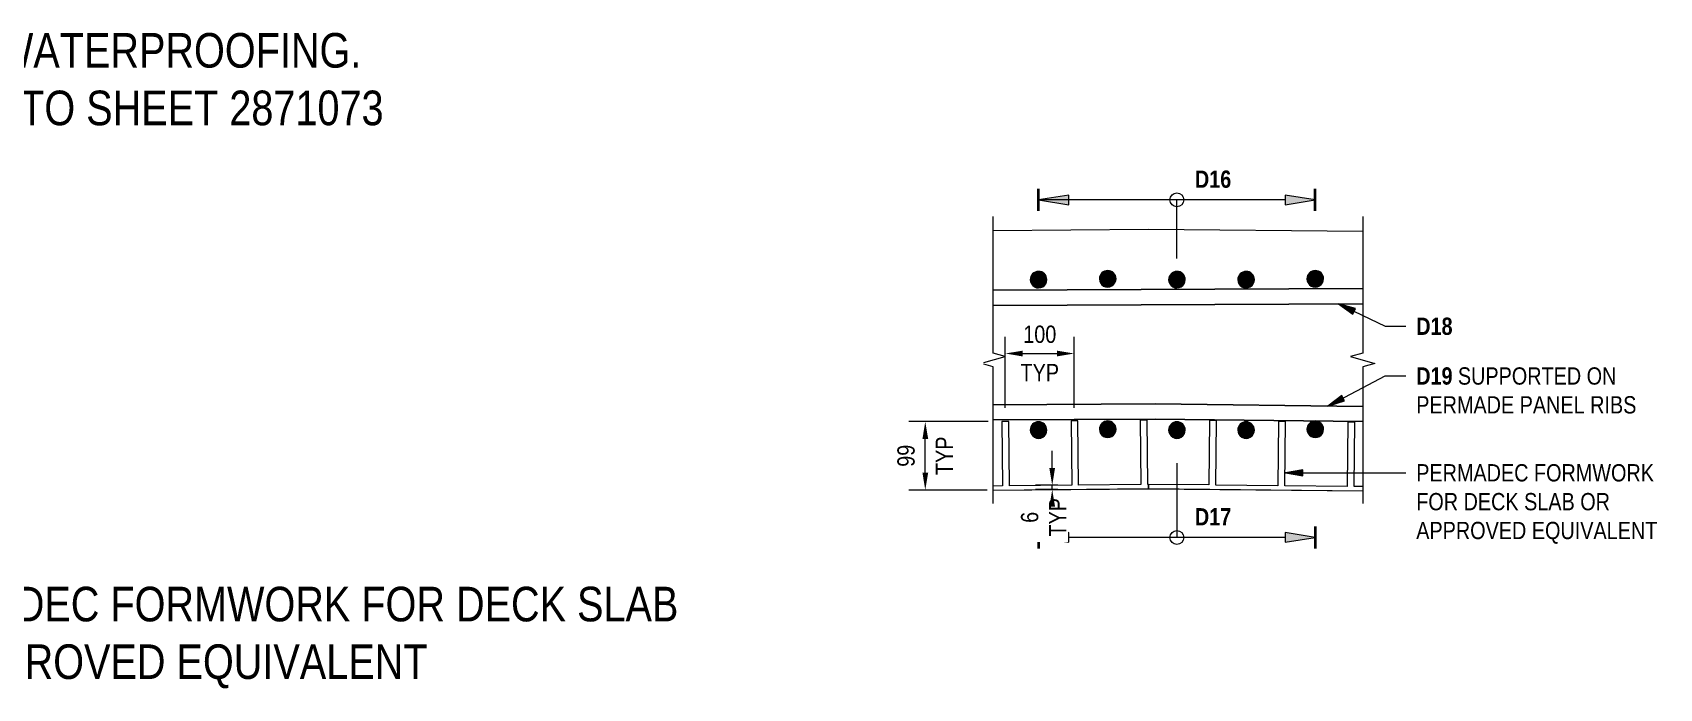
# Model space of a CAD drawing. Header units: metres. Extents: x 577 to 630, y 3 to 1710.
# Drawn here: x 627.345 to 629.697, y 18.793 to 19.742 of the extents above; entities that cross this region are included whole.
import ezdxf

# ---------------------------------------------------------------- set-up
doc = ezdxf.new("R2010")
doc.units = ezdxf.units.M
doc.layers.get('Defpoints').update_dxf_attribs({"color": 41})
for name, color, linetype, lineweight in [('D-BDGE', 7, 'Continuous', 13), ('D-BDGE-FLOOR', 7, 'Continuous', 50), ('D-BDGE-FRAMING', 7, 'Continuous', 50), ('D-BDGE-LINE', 7, 'Continuous', 9), ('D-ENHA-TEXT', 7, 'Continuous', 9), ('D-ENHA-TEXT-DIMS', 7, 'Continuous', 9)]:
    doc.layers.add(name, color=color, linetype=linetype, lineweight=lineweight)
doc.styles.add('Arial Narrow_2', font='ARIALN.TTF', dxfattribs={"height": 0.05})
doc.styles.add('Arial Narrow_6', font='ARIALN.TTF', dxfattribs={"height": 0.025})
doc.styles.add('Arial Narrow_B_2', font='ARIALNB.TTF', dxfattribs={"height": 0.025})
doc.dimstyles.new('Dimension_Standard_O__mm__4', dxfattribs={"dimscale": 0.3048, "dimtxt": 0.025586, "dimasz": 0.082021, "dimexe": 0.07874, "dimexo": 0.049213, "dimgap": 0.049213, "dimtad": 1, "dimdec": 0, "dimlfac": 1000, "dimzin": 0, "dimdsep": 46, "dimtxsty": 'Arial Narrow_6', "dimsah": 1, "dimcen": 0.09, "dimaunit": 1, "dimadec": 4, "dimazin": 0, "dimtfac": 1, "dimtdec": 4, "dimtix": 1, "dimtmove": 0, "dimatfit": 3, "dimfxl": 1, "dimtvp": 1, "dimtfill": 1, "dimtolj": 1, "dimtzin": 0, "dimlwd": 18, "dimlwe": 18, "dimarcsym": 2})
doc.dimstyles.new('Dimension_Standard_O__mm__5', dxfattribs={"dimscale": 0.3048, "dimtxt": 0.025586, "dimasz": 0.082021, "dimexe": 0.07874, "dimexo": 0.049213, "dimgap": 0.049213, "dimtad": 1, "dimdec": 0, "dimlfac": 1000, "dimzin": 0, "dimdsep": 46, "dimtxsty": 'Arial Narrow_6', "dimsah": 1, "dimcen": 0.09, "dimaunit": 1, "dimadec": 4, "dimazin": 0, "dimtfac": 1, "dimtdec": 4, "dimtix": 1, "dimtmove": 2, "dimatfit": 3, "dimfxl": 1, "dimtvp": 1, "dimtfill": 1, "dimtolj": 1, "dimtzin": 0, "dimlwd": 18, "dimlwe": 18, "dimarcsym": 2})

# ---------------------------------------------------------------- blocks, each defined once
blk = doc.blocks.new('CS_DET_Reinf_Bar Section_Solid - Reo Dot 24-6224135-Detail 1')
at = {"layer": 'D-BDGE-LINE'}
blk.add_hatch(color=256, dxfattribs=at).paths.add_polyline_path([(-1666.1973, 19.1547), (-1666.1942, 19.1551), (-1666.1913, 19.1563), (-1666.1888, 19.1582), (-1666.1869, 19.1607), (-1666.1858, 19.1636), (-1666.1854, 19.1667), (-1666.1858, 19.1698), (-1666.187, 19.1727), (-1666.1889, 19.1752), (-1666.1914, 19.1771), (-1666.1943, 19.1783), (-1666.1974, 19.1787), (-1666.2005, 19.1783), (-1666.2034, 19.1771), (-1666.2059, 19.1751), (-1666.2078, 19.1726), (-1666.209, 19.1697), (-1666.2094, 19.1666), (-1666.2089, 19.1635), (-1666.2077, 19.1606), (-1666.2058, 19.1582), (-1666.2033, 19.1563), (-1666.2004, 19.1551)])
for start, end in [(0.2183, 180.2183), (180.2183, 0.2183)]:
    blk.add_arc((-1666.1974, 19.1667), 0.012, start, end, dxfattribs=at)
blk = doc.blocks.new('SC_DET_BREAK LINE - Std Break-7492229-Detail 1')
at = {"layer": 'D-BDGE-LINE', "lineweight": 13}
for p, q in [((-1665.7289, 19.4755), (-1665.7289, 19.278)), ((-1665.7289, 19.278), (-1665.7464, 19.273)), ((-1665.7464, 19.273), (-1665.7114, 19.263)), ((-1665.7114, 19.263), (-1665.7289, 19.258)), ((-1665.7289, 19.258), (-1665.7289, 19.0605))]:
    blk.add_line(p, q, dxfattribs=at)
blk = doc.blocks.new('SC_DET_BREAK LINE - Std Break-7492239-Detail 1')
at = {"layer": 'D-BDGE-LINE', "lineweight": 13}
for p, q in [((-1666.2632, 19.278), (-1666.2632, 19.4755)), ((-1666.2763, 19.2643), (-1666.2457, 19.273)), ((-1666.2632, 19.258), (-1666.2763, 19.2618)), ((-1666.2457, 19.273), (-1666.2632, 19.278)), ((-1666.2632, 19.0605), (-1666.2632, 19.258))]:
    blk.add_line(p, q, dxfattribs=at)
blk = doc.blocks.new('CS_Reinforcement Extents Dim - CS_Reinforcement Extents Dim-7492794-Detail 1')
at = {"layer": 'D-BDGE-LINE'}
for points in [[(-1666.1536, 19.4926), (-1666.1536, 19.5066), (-1666.1974, 19.4996)], [(-1665.8411, 19.4926), (-1665.7974, 19.4996), (-1665.8411, 19.5066)]]:
    blk.add_hatch(color=256, dxfattribs=at).paths.add_polyline_path(points)
at = {"layer": 'D-BDGE-LINE', "lineweight": 40}
for p, q in [((-1666.1974, 19.4836), (-1666.1974, 19.5156)), ((-1665.7974, 19.4836), (-1665.7974, 19.5156))]:
    blk.add_line(p, q, dxfattribs=at)
at = {"layer": 'D-BDGE-LINE', "lineweight": 18}
for p, q in [((-1666.1536, 19.5066), (-1666.1974, 19.4996)), ((-1666.1974, 19.4996), (-1666.1536, 19.4926)), ((-1665.8411, 19.4996), (-1666.1974, 19.4996)), ((-1666.1536, 19.4926), (-1666.1536, 19.5066)), ((-1665.8411, 19.5066), (-1665.8411, 19.4926)), ((-1665.7974, 19.4996), (-1665.8411, 19.5066)), ((-1665.8411, 19.4926), (-1665.7974, 19.4996))]:
    blk.add_line(p, q, dxfattribs=at)
blk = doc.blocks.new('CS_Reinforcement Extents Dim - CS_Reinforcement Extents Dim-7493049-Detail 1')
at = {"layer": 'D-BDGE-LINE'}
for points in [[(-1666.1536, 19.0044), (-1666.1536, 19.0184), (-1666.1974, 19.0114)], [(-1665.8411, 19.0044), (-1665.7974, 19.0114), (-1665.8411, 19.0184)]]:
    blk.add_hatch(color=256, dxfattribs=at).paths.add_polyline_path(points)
at = {"layer": 'D-BDGE-LINE', "lineweight": 40}
for p, q in [((-1666.1974, 19.0274), (-1666.1974, 18.9954)), ((-1665.7974, 19.0274), (-1665.7974, 18.9954))]:
    blk.add_line(p, q, dxfattribs=at)
at = {"layer": 'D-BDGE-LINE', "lineweight": 18}
for p, q in [((-1666.1536, 19.0184), (-1666.1974, 19.0114)), ((-1666.1974, 19.0114), (-1666.1536, 19.0044)), ((-1665.8411, 19.0114), (-1666.1974, 19.0114)), ((-1666.1536, 19.0044), (-1666.1536, 19.0184)), ((-1665.7974, 19.0114), (-1665.8411, 19.0184)), ((-1665.8411, 19.0184), (-1665.8411, 19.0044)), ((-1665.8411, 19.0044), (-1665.7974, 19.0114))]:
    blk.add_line(p, q, dxfattribs=at)
blk = doc.blocks.new('DIMBLOCK14-Detail 1')
at = {"layer": 'D-ENHA-TEXT-DIMS', "color": 0, "lineweight": 18, "transparency": 16777216}
for p, q in [((628.7264, 19.1789), (628.6117, 19.1789)), ((628.6357, 19.105), (628.6357, 19.1539)), ((628.725, 19.08), (628.6117, 19.08))]:
    blk.add_line(p, q, dxfattribs=at)
at = {"layer": 'D-ENHA-TEXT-DIMS', "color": 0, "transparency": 16777216}
for points in [[(628.6316, 19.1539), (628.6399, 19.1539), (628.6357, 19.1789)], [(628.6316, 19.105), (628.6399, 19.105), (628.6357, 19.08)]]:
    blk.add_solid(points, dxfattribs=at)
at = {"layer": 'Defpoints', "color": 0, "transparency": 16777216}
for p in [(628.6357, 19.1789), (628.7414, 19.1789), (628.74, 19.08)]:
    blk.add_point(p, dxfattribs=at)
at = {"layer": 'D-ENHA-TEXT-DIMS', "color": 0, "lineweight": 18, "transparency": 16777216, "char_height": 0.025, "width": 0.066767, "attachment_point": 5, "rotation": 90, "style": 'Arial Narrow_6', "bg_fill": 3, "box_fill_scale": 1.1, "bg_fill_color": 256, "bg_fill_true_color": 13158600, "bg_fill_transparency": 0}
for s, insert in [('\\A1;99', (628.608, 19.1295)), ('\\A1;TYP', (628.6632, 19.1295))]:
    blk.add_mtext(s, dxfattribs=dict(at, insert=insert))
blk = doc.blocks.new('DIMBLOCK15-Detail 1')
at = {"layer": 'D-ENHA-TEXT-DIMS', "color": 0, "lineweight": 18, "transparency": 16777216}
for p, q in [((628.7514, 19.1989), (628.7514, 19.3014)), ((628.851, 19.1989), (628.851, 19.3014)), ((628.7764, 19.2774), (628.826, 19.2774))]:
    blk.add_line(p, q, dxfattribs=at)
at = {"layer": 'D-ENHA-TEXT-DIMS', "color": 0, "transparency": 16777216}
for points in [[(628.7764, 19.2815), (628.7764, 19.2732), (628.7514, 19.2774)], [(628.826, 19.2815), (628.826, 19.2732), (628.851, 19.2774)]]:
    blk.add_solid(points, dxfattribs=at)
at = {"layer": 'Defpoints', "color": 0, "transparency": 16777216}
for p in [(628.851, 19.2774), (628.7514, 19.1839), (628.851, 19.1839)]:
    blk.add_point(p, dxfattribs=at)
at = {"layer": 'D-ENHA-TEXT-DIMS', "color": 0, "lineweight": 18, "transparency": 16777216, "char_height": 0.025, "width": 0.066767, "attachment_point": 5, "style": 'Arial Narrow_6', "bg_fill": 3, "box_fill_scale": 1.1, "bg_fill_color": 256, "bg_fill_true_color": 13158600, "bg_fill_transparency": 0}
for s, insert in [('\\A1;100', (628.8012, 19.3051)), ('\\A1;TYP', (628.8012, 19.2499))]:
    blk.add_mtext(s, dxfattribs=dict(at, insert=insert))
blk = doc.blocks.new('DIMBLOCK16-Detail 1')
at = {"layer": 'D-ENHA-TEXT-DIMS', "color": 0, "lineweight": 18, "transparency": 16777216}
for p, q in [((628.8192, 19.1119), (628.8192, 19.1369)), ((628.8273, 19.0869), (628.7952, 19.0869)), ((628.8273, 19.0807), (628.7952, 19.0807)), ((628.8192, 19.0557), (628.8192, 19.0307))]:
    blk.add_line(p, q, dxfattribs=at)
at = {"layer": 'D-ENHA-TEXT-DIMS', "color": 0, "lineweight": 18, "transparency": 16777216, "insert": (628.8068, 19.0405), "char_height": 0.025, "width": 0.066767, "attachment_point": 5, "rotation": 90, "line_spacing_factor": 0.974696, "style": 'Arial Narrow_6', "bg_fill": 3, "box_fill_scale": 1.1, "bg_fill_color": 256, "bg_fill_true_color": 13158600, "bg_fill_transparency": 0}
blk.add_mtext('\\A1;6\\PTYP', dxfattribs=at)
at = {"layer": 'D-ENHA-TEXT-DIMS', "color": 0, "lineweight": 18, "transparency": 16777216}
blk.add_line((628.8192, 19.0807), (628.8192, 19.0869), dxfattribs=at)
at = {"layer": 'D-ENHA-TEXT-DIMS', "color": 0, "transparency": 16777216}
for points in [[(628.815, 19.1119), (628.8233, 19.1119), (628.8192, 19.0869)], [(628.815, 19.0557), (628.8233, 19.0557), (628.8192, 19.0807)]]:
    blk.add_solid(points, dxfattribs=at)
at = {"layer": 'Defpoints', "color": 0, "transparency": 16777216}
for p in [(628.8192, 19.0869), (628.8423, 19.0869), (628.8423, 19.0807)]:
    blk.add_point(p, dxfattribs=at)

msp = doc.modelspace()

# ---------------------------------------------------------------- hatches: boundary and pattern name
at = {"layer": 'D-ENHA-TEXT'}
for points in [[(629.2329, 19.3492), (629.2535, 19.3344), (629.2573, 19.3424)], [(629.2175, 19.2014), (629.2417, 19.2091), (629.2376, 19.2169)], [(629.1563, 19.1049), (629.1813, 19.1005), (629.1813, 19.1093)]]:
    msp.add_hatch(color=256, dxfattribs=at).paths.add_polyline_path(points)

# ---------------------------------------------------------------- linework, layer by layer
at = {"layer": 'D-BDGE', "lineweight": 18}
for p, q in [((628.9994, 19.4146), (628.9994, 19.4996)), ((628.9994, 19.1189), (628.9994, 19.0114))]:
    msp.add_line(p, q, dxfattribs=at)
at = {"layer": 'D-BDGE', "lineweight": 25}
for p, q in [((628.7336, 19.3689), (629.2679, 19.3714)), ((628.7337, 19.3469), (629.268, 19.3494)), ((628.7335, 19.2034), (628.968, 19.2045)), ((628.968, 19.2045), (629.2682, 19.201)), ((628.7336, 19.1814), (628.9679, 19.1825)), ((628.9679, 19.1825), (629.2679, 19.179))]:
    msp.add_line(p, q, dxfattribs=at)
at = {"layer": 'D-BDGE', "lineweight": 18}
for centre in [(628.9994, 19.4996), (628.9994, 19.0114)]:
    msp.add_circle(centre, 0.01, dxfattribs=at)
at = {"layer": 'D-BDGE-FLOOR', "lineweight": 13}
for p, q in [((628.9585, 19.4568), (628.7336, 19.4546)), ((629.2679, 19.4537), (628.9585, 19.4568)), ((628.9585, 19.4568), (628.9585, 19.4568)), ((628.7336, 19.0796), (628.9585, 19.0818)), ((628.9585, 19.0818), (629.2679, 19.0787))]:
    msp.add_line(p, q, dxfattribs=at)
at = {"layer": 'D-BDGE-FRAMING', "lineweight": 13}
for p, q in [((628.7564, 19.179), (628.7464, 19.1789)), ((628.7464, 19.1789), (628.7473, 19.0859)), ((628.7573, 19.086), (628.7564, 19.179)), ((628.8564, 19.18), (628.8464, 19.1799)), ((628.8464, 19.1799), (628.8473, 19.0869)), ((628.8573, 19.087), (628.8564, 19.18)), ((628.9564, 19.181), (628.9464, 19.1809)), ((628.9464, 19.1809), (628.9473, 19.0879)), ((628.9573, 19.088), (628.9564, 19.181)), ((629.0464, 19.1803), (629.0455, 19.0873)), ((629.0564, 19.1802), (629.0464, 19.1803)), ((629.0555, 19.0872), (629.0564, 19.1802)), ((629.1464, 19.1793), (629.1455, 19.0863)), ((629.1564, 19.1792), (629.1464, 19.1793)), ((629.1555, 19.0862), (629.1564, 19.1792)), ((629.2464, 19.1783), (629.2455, 19.0853)), ((629.2564, 19.1782), (629.2464, 19.1783)), ((629.2555, 19.0852), (629.2564, 19.1782)), ((628.7473, 19.0859), (628.7336, 19.0857)), ((628.7336, 19.0797), (628.9585, 19.082)), ((628.8473, 19.0869), (628.7573, 19.086)), ((628.9473, 19.0879), (628.8573, 19.087)), ((628.9585, 19.088), (628.9573, 19.088)), ((629.0455, 19.0873), (628.9584, 19.0881)), ((628.9584, 19.0881), (628.9584, 19.0821)), ((628.9584, 19.0821), (629.2679, 19.079)), ((628.9585, 19.082), (628.9585, 19.088)), ((629.1455, 19.0863), (629.0555, 19.0872)), ((629.2455, 19.0853), (629.1555, 19.0862)), ((629.2679, 19.085), (629.2555, 19.0852))]:
    msp.add_line(p, q, dxfattribs=at)
at = {"layer": 'D-ENHA-TEXT'}
for p, q in [((629.2329, 19.3492), (629.2535, 19.3344)), ((629.2573, 19.3424), (629.2329, 19.3492)), ((629.2329, 19.3492), (629.3005, 19.3168)), ((629.2535, 19.3344), (629.2573, 19.3424)), ((629.3005, 19.3168), (629.3303, 19.3168)), ((629.2175, 19.2014), (629.3005, 19.2449)), ((629.3005, 19.2449), (629.3303, 19.2449)), ((629.2376, 19.2169), (629.2175, 19.2014)), ((629.2417, 19.2091), (629.2376, 19.2169)), ((629.2175, 19.2014), (629.2417, 19.2091)), ((629.1813, 19.1093), (629.1563, 19.1049)), ((629.1563, 19.1049), (629.1813, 19.1005)), ((629.1563, 19.1049), (629.3303, 19.1049)), ((629.1813, 19.1005), (629.1813, 19.1093))]:
    msp.add_line(p, q, dxfattribs=at)

# ---------------------------------------------------------------- block references
at = {"layer": 'D-BDGE-LINE'}
for name, p in [('CS_Reinforcement Extents Dim - CS_Reinforcement Extents Dim-7492794-Detail 1', (2294.9968, 0)), ('SC_DET_BREAK LINE - Std Break-7492239-Detail 1', (2294.9968, 0)), ('SC_DET_BREAK LINE - Std Break-7492229-Detail 1', (2294.9968, 0)), ('CS_DET_Reinf_Bar Section_Solid - Reo Dot 24-6224135-Detail 1', (2294.9968, 0.2175)), ('CS_DET_Reinf_Bar Section_Solid - Reo Dot 24-6224135-Detail 1', (2295.0968, 0.2187)), ('CS_DET_Reinf_Bar Section_Solid - Reo Dot 24-6224135-Detail 1', (2295.1968, 0.2175)), ('CS_DET_Reinf_Bar Section_Solid - Reo Dot 24-6224135-Detail 1', (2295.2968, 0.2175)), ('CS_DET_Reinf_Bar Section_Solid - Reo Dot 24-6224135-Detail 1', (2295.3968, 0.2187)), ('CS_DET_Reinf_Bar Section_Solid - Reo Dot 24-6224135-Detail 1', (2294.9968, 0)), ('CS_DET_Reinf_Bar Section_Solid - Reo Dot 24-6224135-Detail 1', (2295.0968, 0.0012)), ('CS_DET_Reinf_Bar Section_Solid - Reo Dot 24-6224135-Detail 1', (2295.1968, 0)), ('CS_DET_Reinf_Bar Section_Solid - Reo Dot 24-6224135-Detail 1', (2295.2968, 0)), ('CS_DET_Reinf_Bar Section_Solid - Reo Dot 24-6224135-Detail 1', (2295.3968, 0.0012)), ('CS_Reinforcement Extents Dim - CS_Reinforcement Extents Dim-7493049-Detail 1', (2294.9968, 0))]:
    msp.add_blockref(name, p, dxfattribs=at)

# ---------------------------------------------------------------- texts
at = {"layer": 'D-ENHA-TEXT', "attachment_point": 1, "bg_fill": 3, "box_fill_scale": 1, "bg_fill_color": 256, "bg_fill_true_color": 13158600, "bg_fill_transparency": 0}
for s, insert, char_height, style in [('DECK WATERPROOFING.', (627.1175, 19.7408), 0.05, 'Arial Narrow_2'), ('REFER TO SHEET 2871073', (627.1175, 19.6575), 0.05, 'Arial Narrow_2'), ('D18', (629.3453, 19.3293), 0.025, 'Arial Narrow_B_2'), ('D19 ', (629.3453, 19.2574), 0.025, 'Arial Narrow_B_2'), ('PERMADE PANEL RIBS', (629.3453, 19.2157), 0.025, 'Arial Narrow_6'), ('PERMADEC FORMWORK ', (629.3453, 19.1174), 0.025, 'Arial Narrow_6'), ('FOR DECK SLAB OR ', (629.3453, 19.0757), 0.025, 'Arial Narrow_6'), ('APPROVED EQUIVALENT', (629.3453, 19.034), 0.025, 'Arial Narrow_6'), ('PERMADEC FORMWORK FOR DECK SLAB', (627.1175, 18.9401), 0.05, 'Arial Narrow_2'), ('OR APPROVED EQUIVALENT', (627.1175, 18.8568), 0.05, 'Arial Narrow_2')]:
    msp.add_mtext(s, dxfattribs=dict(at, insert=insert, char_height=char_height, style=style))

# ---------------------------------------------------------------- next in the draw order: texts
at = {"layer": 'D-ENHA-TEXT', "char_height": 0.025, "attachment_point": 1, "bg_fill": 3, "box_fill_scale": 1, "bg_fill_color": 256, "bg_fill_true_color": 13158600, "bg_fill_transparency": 0}
for s, insert, style in [('D16', (629.0254, 19.542), 'Arial Narrow_B_2'), ('SUPPORTED ON ', (629.4055, 19.2574), 'Arial Narrow_6'), ('D17', (629.0254, 19.0538), 'Arial Narrow_B_2')]:
    msp.add_mtext(s, dxfattribs=dict(at, insert=insert, style=style))

# ---------------------------------------------------------------- next in the draw order: dimensions: what is measured, and where the dimension line sits
at = {"layer": 'D-ENHA-TEXT-DIMS', "lineweight": 18}
dim = msp.add_linear_dim(base=(628.6357, 19.1789), p1=(628.74, 19.08), p2=(628.7414, 19.1789), angle=90, text='<>\\XTYP', dimstyle='Dimension_Standard_O__mm__4', override={"dimpost": '<>', "dimfxl": 0.098847}, dxfattribs=at)
dim.commit()
dim.dimension.update_dxf_attribs({"geometry": 'DIMBLOCK14-Detail 1', "text_midpoint": (628.6357, 19.1295)})
dim = msp.add_linear_dim(base=(628.8192, 19.0869), p1=(628.8423, 19.0807), p2=(628.8423, 19.0869), angle=90, text='<>\\XTYP', dimstyle='Dimension_Standard_O__mm__5', override={"dimpost": '<>', "dimfxl": 0.006198}, dxfattribs=at)
dim.commit()
dim.dimension.update_dxf_attribs({"geometry": 'DIMBLOCK16-Detail 1', "text_midpoint": (628.8068, 19.0405), "dimtype": 160, "text_rotation": 90})

# ---------------------------------------------------------------- next in the draw order: dimensions: what is measured, and where the dimension line sits
dim = msp.add_linear_dim(base=(628.851, 19.2774), p1=(628.7514, 19.1839), p2=(628.851, 19.1839), text='<>\\XTYP', dimstyle='Dimension_Standard_O__mm__4', override={"dimpost": '<>', "dimfxl": 0.099609}, dxfattribs=at)
dim.commit()
dim.dimension.update_dxf_attribs({"geometry": 'DIMBLOCK15-Detail 1', "text_midpoint": (628.8012, 19.2774)})

doc.saveas('drawing.dxf')
